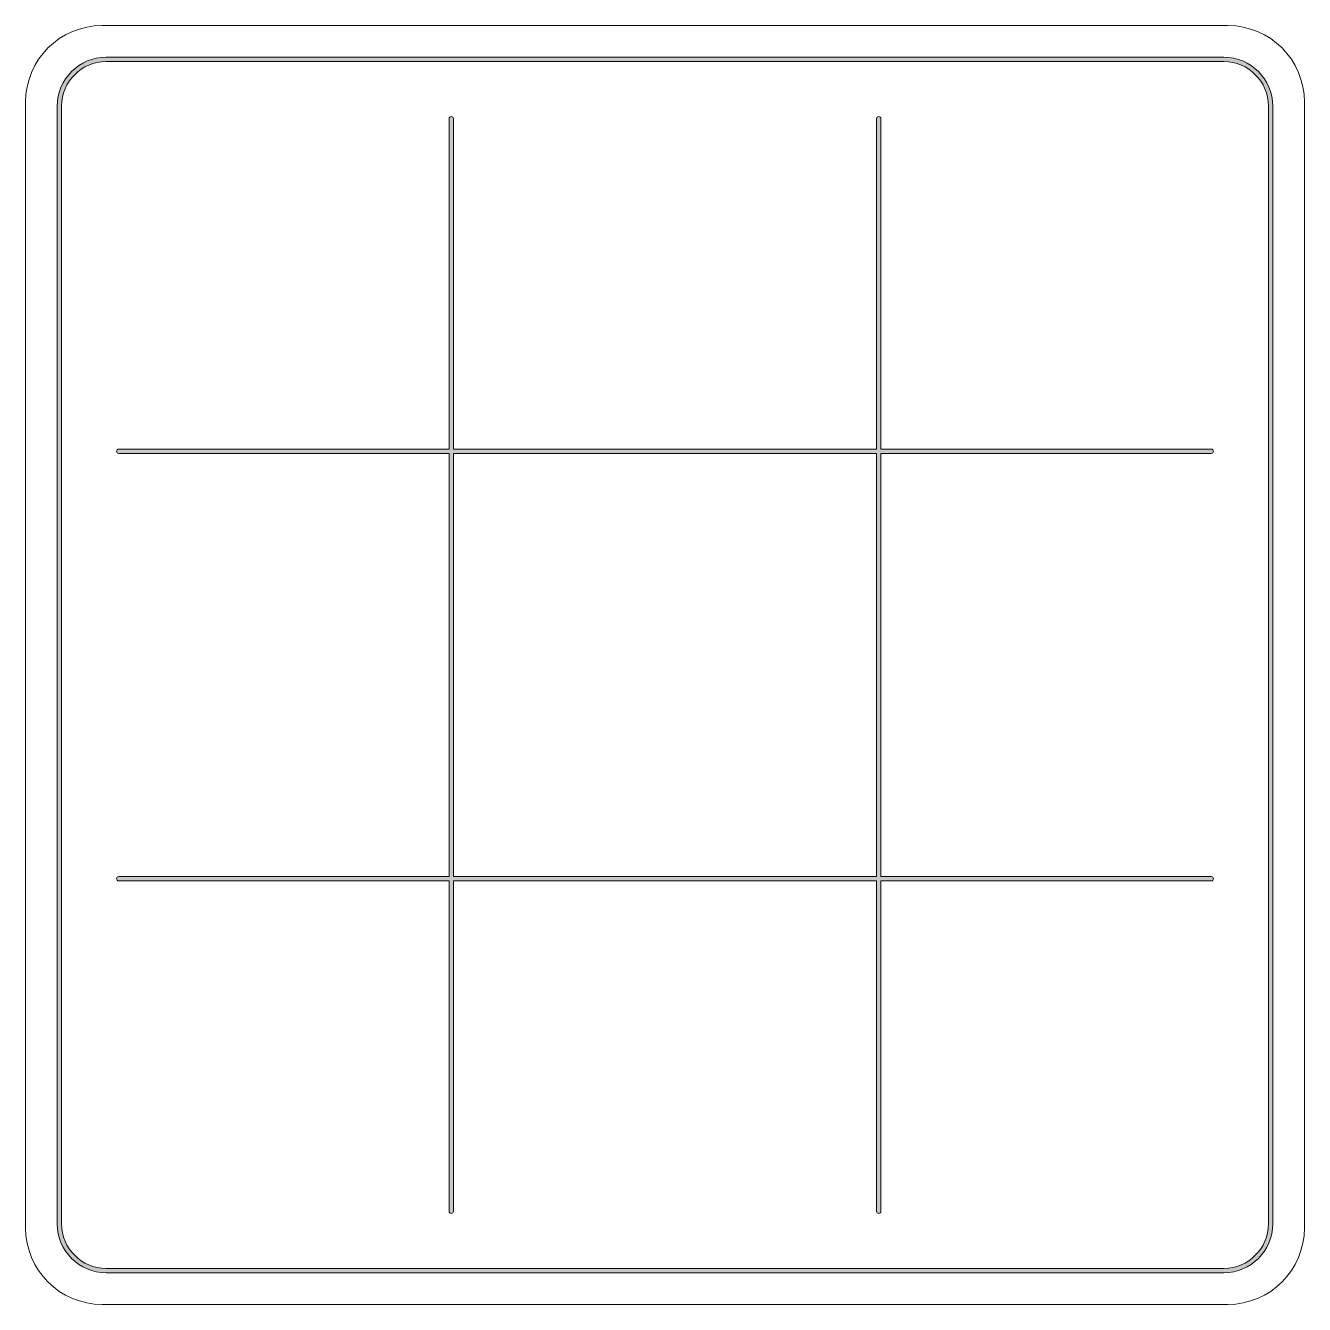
# Model space of a CAD drawing. Header units: inches. Extents: x 16.8 to 30.5, y -15.4 to -9.4.
# Drawn here: x 16.83 to 22.82, y -15.41 to -9.43 of the extents above; entities that cross this region are included whole.
import ezdxf

# ---------------------------------------------------------------- set-up
doc = ezdxf.new("R2010")
doc.units = ezdxf.units.IN
doc.header["$MEASUREMENT"] = 0
doc.layers.add('_U+0421_U+043B_U+043E_U+0439 1', color=7, linetype='Continuous')

# ---------------------------------------------------------------- blocks, each defined once
blk = doc.blocks.new('block 2')
at = {"layer": '_U+0421_U+043B_U+043E_U+0439 1', "lineweight": 0}
for points in [[(22.4391, -9.5729), (22.4391, -9.5729), (17.2104, -9.5729), (17.2104, -9.5729), (17.0839, -9.5729), (16.981, -9.6758), (16.981, -9.8023), (16.981, -9.8023), (16.981, -15.031), (16.981, -15.031), (16.981, -15.1575), (17.0839, -15.2604), (17.2104, -15.2604), (17.2104, -15.2604), (22.4391, -15.2604), (22.4391, -15.2604), (22.5656, -15.2604), (22.6685, -15.1575), (22.6685, -15.031), (22.6685, -15.031), (22.6685, -9.8023), (22.6685, -9.8023), (22.6685, -9.6758), (22.5656, -9.5729), (22.4391, -9.5729)], [(22.6477, -15.031), (22.6477, -15.146), (22.5541, -15.2396), (22.4391, -15.2396), (22.4391, -15.2396), (17.2104, -15.2396), (17.2104, -15.2396), (17.0954, -15.2396), (17.0019, -15.146), (17.0019, -15.031), (17.0019, -15.031), (17.0019, -9.8023), (17.0019, -9.8023), (17.0019, -9.6873), (17.0954, -9.5938), (17.2104, -9.5938), (17.2104, -9.5938), (22.4391, -9.5938), (22.4391, -9.5938), (22.5541, -9.5938), (22.6477, -9.6873), (22.6477, -9.8023), (22.6477, -9.8023), (22.6477, -15.031), (22.6477, -15.031)]]:
    blk.add_open_spline(points, degree=3, knots=[0, 0, 0, 0, 1, 1, 1, 2, 2, 2, 3, 3, 3, 4, 4, 4, 5, 5, 5, 6, 6, 6, 7, 7, 7, 8, 8, 8, 8], dxfattribs=at)
blk = doc.blocks.new('block 3')
at = {"layer": '_U+0421_U+043B_U+043E_U+0439 1', "lineweight": 0}
blk.add_lwpolyline([(20.8144, -13.4062), (18.8352, -13.4062), (18.8352, -11.4271), (20.8144, -11.4271), (20.8144, -13.4062)], dxfattribs=at)
blk.add_open_spline([(22.3803, -11.4271), (22.3861, -11.4271), (22.3907, -11.4224), (22.3907, -11.4167), (22.3907, -11.4109), (22.3861, -11.4062), (22.3803, -11.4062), (22.3803, -11.4062), (20.8352, -11.4062), (20.8352, -11.4062), (20.8352, -11.4062), (20.8352, -9.8611), (20.8352, -9.8611), (20.8352, -9.8554), (20.8305, -9.8507), (20.8248, -9.8507), (20.819, -9.8507), (20.8144, -9.8554), (20.8144, -9.8611), (20.8144, -9.8611), (20.8144, -11.4062), (20.8144, -11.4062), (20.8144, -11.4062), (18.8352, -11.4062), (18.8352, -11.4062), (18.8352, -11.4062), (18.8352, -9.8611), (18.8352, -9.8611), (18.8352, -9.8554), (18.8305, -9.8507), (18.8248, -9.8507), (18.819, -9.8507), (18.8144, -9.8554), (18.8144, -9.8611), (18.8144, -9.8611), (18.8144, -11.4062), (18.8144, -11.4062), (18.8144, -11.4062), (17.2692, -11.4062), (17.2692, -11.4062), (17.2635, -11.4062), (17.2588, -11.4109), (17.2588, -11.4167), (17.2588, -11.4224), (17.2635, -11.4271), (17.2692, -11.4271), (17.2692, -11.4271), (18.8144, -11.4271), (18.8144, -11.4271), (18.8144, -11.4271), (18.8144, -13.4062), (18.8144, -13.4062), (18.8144, -13.4062), (17.2692, -13.4062), (17.2692, -13.4062), (17.2635, -13.4062), (17.2588, -13.4109), (17.2588, -13.4167), (17.2588, -13.4224), (17.2635, -13.4271), (17.2692, -13.4271), (17.2692, -13.4271), (18.8144, -13.4271), (18.8144, -13.4271), (18.8144, -13.4271), (18.8144, -14.9722), (18.8144, -14.9722), (18.8144, -14.978), (18.819, -14.9826), (18.8248, -14.9826), (18.8305, -14.9826), (18.8352, -14.978), (18.8352, -14.9722), (18.8352, -14.9722), (18.8352, -13.4271), (18.8352, -13.4271), (18.8352, -13.4271), (20.8144, -13.4271), (20.8144, -13.4271), (20.8144, -13.4271), (20.8144, -14.9722), (20.8144, -14.9722), (20.8144, -14.978), (20.819, -14.9826), (20.8248, -14.9826), (20.8305, -14.9826), (20.8352, -14.978), (20.8352, -14.9722), (20.8352, -14.9722), (20.8352, -13.4271), (20.8352, -13.4271), (20.8352, -13.4271), (22.3803, -13.4271), (22.3803, -13.4271), (22.3861, -13.4271), (22.3907, -13.4224), (22.3907, -13.4167), (22.3907, -13.4109), (22.3861, -13.4062), (22.3803, -13.4062), (22.3803, -13.4062), (20.8352, -13.4062), (20.8352, -13.4062), (20.8352, -13.4062), (20.8352, -11.4271), (20.8352, -11.4271), (20.8352, -11.4271), (22.3803, -11.4271), (22.3803, -11.4271)], degree=3, knots=[0, 0, 0, 0, 1, 1, 1, 2, 2, 2, 3, 3, 3, 4, 4, 4, 5, 5, 5, 6, 6, 6, 7, 7, 7, 8, 8, 8, 9, 9, 9, 10, 10, 10, 11, 11, 11, 12, 12, 12, 13, 13, 13, 14, 14, 14, 15, 15, 15, 16, 16, 16, 17, 17, 17, 18, 18, 18, 19, 19, 19, 20, 20, 20, 21, 21, 21, 22, 22, 22, 23, 23, 23, 24, 24, 24, 25, 25, 25, 26, 26, 26, 27, 27, 27, 28, 28, 28, 29, 29, 29, 30, 30, 30, 31, 31, 31, 32, 32, 32, 33, 33, 33, 34, 34, 34, 35, 35, 35, 36, 36, 36, 36], dxfattribs=at)

msp = doc.modelspace()

# ---------------------------------------------------------------- hatches: boundary and pattern name
at = {"layer": '_U+0421_U+043B_U+043E_U+0439 1', "true_color": 0xffffff}
h = msp.add_hatch(color=7, dxfattribs=at)
h.dxf.hatch_style = 2
edge = h.paths.add_edge_path()
edge.add_spline(control_points=[(22.4391, -9.5729), (22.4391, -9.5729), (17.2104, -9.5729), (17.2104, -9.5729), (17.0839, -9.5729), (16.981, -9.6758), (16.981, -9.8023), (16.981, -9.8023), (16.981, -15.031), (16.981, -15.031), (16.981, -15.1575), (17.0839, -15.2604), (17.2104, -15.2604), (17.2104, -15.2604), (22.4391, -15.2604), (22.4391, -15.2604), (22.5656, -15.2604), (22.6685, -15.1575), (22.6685, -15.031), (22.6685, -15.031), (22.6685, -9.8023), (22.6685, -9.8023), (22.6685, -9.6758), (22.5656, -9.5729), (22.4391, -9.5729)], knot_values=[0, 0, 0, 0, 1, 1, 1, 2, 2, 2, 3, 3, 3, 4, 4, 4, 5, 5, 5, 6, 6, 6, 7, 7, 7, 8, 8, 8, 8], degree=3, periodic=1)
edge = h.paths.add_edge_path()
edge.add_spline(control_points=[(22.6477, -15.031), (22.6477, -15.146), (22.5541, -15.2396), (22.4391, -15.2396), (22.4391, -15.2396), (17.2104, -15.2396), (17.2104, -15.2396), (17.0954, -15.2396), (17.0019, -15.146), (17.0019, -15.031), (17.0019, -15.031), (17.0019, -9.8023), (17.0019, -9.8023), (17.0019, -9.6873), (17.0954, -9.5938), (17.2104, -9.5938), (17.2104, -9.5938), (22.4391, -9.5938), (22.4391, -9.5938), (22.5541, -9.5938), (22.6477, -9.6873), (22.6477, -9.8023), (22.6477, -9.8023), (22.6477, -15.031), (22.6477, -15.031)], knot_values=[0, 0, 0, 0, 1, 1, 1, 2, 2, 2, 3, 3, 3, 4, 4, 4, 5, 5, 5, 6, 6, 6, 7, 7, 7, 8, 8, 8, 8], degree=3, periodic=1)
edge = h.paths.add_edge_path()
edge.add_spline(control_points=[(22.3803, -11.4271), (22.3861, -11.4271), (22.3907, -11.4224), (22.3907, -11.4167), (22.3907, -11.4109), (22.3861, -11.4062), (22.3803, -11.4062), (22.3803, -11.4062), (20.8352, -11.4062), (20.8352, -11.4062), (20.8352, -11.4062), (20.8352, -9.8611), (20.8352, -9.8611), (20.8352, -9.8554), (20.8305, -9.8507), (20.8248, -9.8507), (20.819, -9.8507), (20.8144, -9.8554), (20.8144, -9.8611), (20.8144, -9.8611), (20.8144, -11.4062), (20.8144, -11.4062), (20.8144, -11.4062), (18.8352, -11.4062), (18.8352, -11.4062), (18.8352, -11.4062), (18.8352, -9.8611), (18.8352, -9.8611), (18.8352, -9.8554), (18.8305, -9.8507), (18.8248, -9.8507), (18.819, -9.8507), (18.8144, -9.8554), (18.8144, -9.8611), (18.8144, -9.8611), (18.8144, -11.4062), (18.8144, -11.4062), (18.8144, -11.4062), (17.2692, -11.4062), (17.2692, -11.4062), (17.2635, -11.4062), (17.2588, -11.4109), (17.2588, -11.4167), (17.2588, -11.4224), (17.2635, -11.4271), (17.2692, -11.4271), (17.2692, -11.4271), (18.8144, -11.4271), (18.8144, -11.4271), (18.8144, -11.4271), (18.8144, -13.4062), (18.8144, -13.4062), (18.8144, -13.4062), (17.2692, -13.4062), (17.2692, -13.4062), (17.2635, -13.4062), (17.2588, -13.4109), (17.2588, -13.4167), (17.2588, -13.4224), (17.2635, -13.4271), (17.2692, -13.4271), (17.2692, -13.4271), (18.8144, -13.4271), (18.8144, -13.4271), (18.8144, -13.4271), (18.8144, -14.9722), (18.8144, -14.9722), (18.8144, -14.978), (18.819, -14.9826), (18.8248, -14.9826), (18.8305, -14.9826), (18.8352, -14.978), (18.8352, -14.9722), (18.8352, -14.9722), (18.8352, -13.4271), (18.8352, -13.4271), (18.8352, -13.4271), (20.8144, -13.4271), (20.8144, -13.4271), (20.8144, -13.4271), (20.8144, -14.9722), (20.8144, -14.9722), (20.8144, -14.978), (20.819, -14.9826), (20.8248, -14.9826), (20.8305, -14.9826), (20.8352, -14.978), (20.8352, -14.9722), (20.8352, -14.9722), (20.8352, -13.4271), (20.8352, -13.4271), (20.8352, -13.4271), (22.3803, -13.4271), (22.3803, -13.4271), (22.3861, -13.4271), (22.3907, -13.4224), (22.3907, -13.4167), (22.3907, -13.4109), (22.3861, -13.4062), (22.3803, -13.4062), (22.3803, -13.4062), (20.8352, -13.4062), (20.8352, -13.4062), (20.8352, -13.4062), (20.8352, -11.4271), (20.8352, -11.4271), (20.8352, -11.4271), (22.3803, -11.4271), (22.3803, -11.4271)], knot_values=[0, 0, 0, 0, 1, 1, 1, 2, 2, 2, 3, 3, 3, 4, 4, 4, 5, 5, 5, 6, 6, 6, 7, 7, 7, 8, 8, 8, 9, 9, 9, 10, 10, 10, 11, 11, 11, 12, 12, 12, 13, 13, 13, 14, 14, 14, 15, 15, 15, 16, 16, 16, 17, 17, 17, 18, 18, 18, 19, 19, 19, 20, 20, 20, 21, 21, 21, 22, 22, 22, 23, 23, 23, 24, 24, 24, 25, 25, 25, 26, 26, 26, 27, 27, 27, 28, 28, 28, 29, 29, 29, 30, 30, 30, 31, 31, 31, 32, 32, 32, 33, 33, 33, 34, 34, 34, 35, 35, 35, 36, 36, 36, 36], degree=3, periodic=1)
h.paths.add_polyline_path([(20.8144, -13.4062), (18.8352, -13.4062), (18.8352, -11.4271), (20.8144, -11.4271)])

# ---------------------------------------------------------------- linework, layer by layer
at = {"layer": '_U+0421_U+043B_U+043E_U+0439 1', "color": 1, "lineweight": 9, "true_color": 0xff0000}
msp.add_open_spline([(22.458, -15.4081), (22.458, -15.4081), (17.1915, -15.4081), (17.1915, -15.4081), (16.9937, -15.4081), (16.8333, -15.2477), (16.8333, -15.0499), (16.8333, -15.0499), (16.8333, -9.7834), (16.8333, -9.7834), (16.8333, -9.5856), (16.9937, -9.4252), (17.1915, -9.4252), (17.1915, -9.4252), (22.458, -9.4252), (22.458, -9.4252), (22.6559, -9.4252), (22.8162, -9.5856), (22.8162, -9.7834), (22.8162, -9.7834), (22.8162, -15.0499), (22.8162, -15.0499), (22.8162, -15.2477), (22.6559, -15.4081), (22.458, -15.4081)], degree=3, knots=[0, 0, 0, 0, 1, 1, 1, 2, 2, 2, 3, 3, 3, 4, 4, 4, 5, 5, 5, 6, 6, 6, 7, 7, 7, 8, 8, 8, 8], dxfattribs=at)

# ---------------------------------------------------------------- block references
at = {"layer": '_U+0421_U+043B_U+043E_U+0439 1'}
for name in ['block 2', 'block 3']:
    msp.add_blockref(name, (0, 0), dxfattribs=at)

doc.saveas('drawing.dxf')
